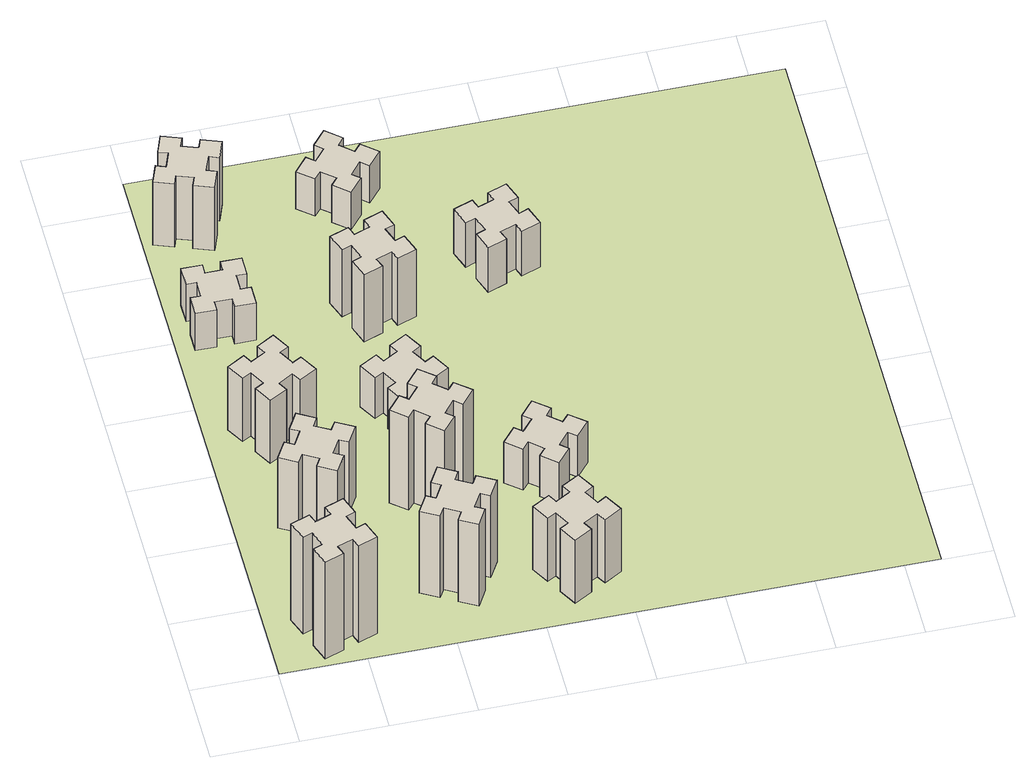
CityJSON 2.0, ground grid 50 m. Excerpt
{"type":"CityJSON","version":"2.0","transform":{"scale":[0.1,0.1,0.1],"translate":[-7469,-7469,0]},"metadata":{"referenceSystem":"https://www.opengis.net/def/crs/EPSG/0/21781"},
"CityObjects":{
"building1":{"type":"Building","attributes":{"class":"1000","function":"1000","usage":"1000","yearOfConstruction":2016,"roofType":"1000","measuredHeight":78,"storeysAboveGround":30,"storeysBelowGround":0},"geometry":[{"type":"Solid","lod":"1","boundaries":[[[[0,1,2,3,4,5,6,7,8,9,10,11,12,13,14,15,16,17,18,19]],[[17,16,20,21]],[[16,15,22,20]],[[15,14,23,22]],[[14,13,24,23]],[[13,12,25,24]],[[12,11,26,25]],[[11,10,27,26]],[[10,9,28,27]],[[9,8,29,28]],[[8,7,30,29]],[[7,6,31,30]],[[6,5,32,31]],[[5,4,33,32]],[[4,3,34,33]],[[3,2,35,34]],[[2,1,36,35]],[[1,0,37,36]],[[0,19,38,37]],[[19,18,39,38]],[[18,17,21,39]],[[24,25,26,27,28,29,30,31,32,33,34,35,36,37,38,39,21,20,22,23]]]]}]},
"building2":{"type":"Building","attributes":{"class":"1000","function":"1000","usage":"1000","yearOfConstruction":2016,"roofType":"1000","measuredHeight":57,"storeysAboveGround":30,"storeysBelowGround":0},"geometry":[{"type":"Solid","lod":"1","boundaries":[[[[40,41,42,43,44,45,46,47,48,49,50,51,52,53,54,55,56,57,58,59]],[[57,56,60,61]],[[56,55,62,60]],[[55,54,63,62]],[[54,53,64,63]],[[53,52,65,64]],[[52,51,66,65]],[[51,50,67,66]],[[50,49,68,67]],[[49,48,69,68]],[[48,47,70,69]],[[47,46,71,70]],[[46,45,72,71]],[[45,44,73,72]],[[44,43,74,73]],[[43,42,75,74]],[[42,41,76,75]],[[41,40,77,76]],[[40,59,78,77]],[[59,58,79,78]],[[58,57,61,79]],[[64,65,66,67,68,69,70,71,72,73,74,75,76,77,78,79,61,60,62,63]]]]}]},
"building3":{"type":"Building","attributes":{"class":"1000","function":"1000","usage":"1000","yearOfConstruction":2016,"roofType":"1000","measuredHeight":51,"storeysAboveGround":30,"storeysBelowGround":0},"geometry":[{"type":"Solid","lod":"1","boundaries":[[[[80,81,82,83,84,85,86,87,88,89,90,91,92,93,94,95,96,97,98,99]],[[97,96,100,101]],[[96,95,102,100]],[[95,94,103,102]],[[94,93,104,103]],[[93,92,105,104]],[[92,91,106,105]],[[91,90,107,106]],[[90,89,108,107]],[[89,88,109,108]],[[88,87,110,109]],[[87,86,111,110]],[[86,85,112,111]],[[85,84,113,112]],[[84,83,114,113]],[[83,82,115,114]],[[82,81,116,115]],[[81,80,117,116]],[[80,99,118,117]],[[99,98,119,118]],[[98,97,101,119]],[[104,105,106,107,108,109,110,111,112,113,114,115,116,117,118,119,101,100,102,103]]]]}]},
"building4":{"type":"Building","attributes":{"class":"1000","function":"1000","usage":"1000","yearOfConstruction":2016,"roofType":"1000","measuredHeight":30,"storeysAboveGround":30,"storeysBelowGround":0},"geometry":[{"type":"Solid","lod":"1","boundaries":[[[[120,121,122,123,124,125,126,127,128,129,130,131,132,133,134,135,136,137,138,139]],[[137,136,140,141]],[[136,135,142,140]],[[135,134,143,142]],[[134,133,144,143]],[[133,132,145,144]],[[132,131,146,145]],[[131,130,147,146]],[[130,129,148,147]],[[129,128,149,148]],[[128,127,150,149]],[[127,126,151,150]],[[126,125,152,151]],[[125,124,153,152]],[[124,123,154,153]],[[123,122,155,154]],[[122,121,156,155]],[[121,120,157,156]],[[120,139,158,157]],[[139,138,159,158]],[[138,137,141,159]],[[144,145,146,147,148,149,150,151,152,153,154,155,156,157,158,159,141,140,142,143]]]]}]},
"building5":{"type":"Building","attributes":{"class":"1000","function":"1000","usage":"1000","yearOfConstruction":2016,"roofType":"1000","measuredHeight":66,"storeysAboveGround":30,"storeysBelowGround":0},"geometry":[{"type":"Solid","lod":"1","boundaries":[[[[160,161,162,163,164,165,166,167,168,169,170,171,172,173,174,175,176,177,178,179]],[[177,176,180,181]],[[176,175,182,180]],[[175,174,183,182]],[[174,173,184,183]],[[173,172,185,184]],[[172,171,186,185]],[[171,170,187,186]],[[170,169,188,187]],[[169,168,189,188]],[[168,167,190,189]],[[167,166,191,190]],[[166,165,192,191]],[[165,164,193,192]],[[164,163,194,193]],[[163,162,195,194]],[[162,161,196,195]],[[161,160,197,196]],[[160,179,198,197]],[[179,178,199,198]],[[178,177,181,199]],[[184,185,186,187,188,189,190,191,192,193,194,195,196,197,198,199,181,180,182,183]]]]}]},
"building6":{"type":"Building","attributes":{"class":"1000","function":"1000","usage":"1000","yearOfConstruction":2016,"roofType":"1000","measuredHeight":51,"storeysAboveGround":30,"storeysBelowGround":0},"geometry":[{"type":"Solid","lod":"1","boundaries":[[[[200,201,202,203,204,205,206,207,208,209,210,211,212,213,214,215,216,217,218,219]],[[217,216,220,221]],[[216,215,222,220]],[[215,214,223,222]],[[214,213,224,223]],[[213,212,225,224]],[[212,211,226,225]],[[211,210,227,226]],[[210,209,228,227]],[[209,208,229,228]],[[208,207,230,229]],[[207,206,231,230]],[[206,205,232,231]],[[205,204,233,232]],[[204,203,234,233]],[[203,202,235,234]],[[202,201,236,235]],[[201,200,237,236]],[[200,219,238,237]],[[219,218,239,238]],[[218,217,221,239]],[[224,225,226,227,228,229,230,231,232,233,234,235,236,237,238,239,221,220,222,223]]]]}]},
"building7":{"type":"Building","attributes":{"class":"1000","function":"1000","usage":"1000","yearOfConstruction":2016,"roofType":"1000","measuredHeight":75,"storeysAboveGround":30,"storeysBelowGround":0},"geometry":[{"type":"Solid","lod":"1","boundaries":[[[[240,241,242,243,244,245,246,247,248,249,250,251,252,253,254,255,256,257,258,259]],[[257,256,260,261]],[[256,255,262,260]],[[255,254,263,262]],[[254,253,264,263]],[[253,252,265,264]],[[252,251,266,265]],[[251,250,267,266]],[[250,249,268,267]],[[249,248,269,268]],[[248,247,270,269]],[[247,246,271,270]],[[246,245,272,271]],[[245,244,273,272]],[[244,243,274,273]],[[243,242,275,274]],[[242,241,276,275]],[[241,240,277,276]],[[240,259,278,277]],[[259,258,279,278]],[[258,257,261,279]],[[264,265,266,267,268,269,270,271,272,273,274,275,276,277,278,279,261,260,262,263]]]]}]},
"building8":{"type":"Building","attributes":{"class":"1000","function":"1000","usage":"1000","yearOfConstruction":2016,"roofType":"1000","measuredHeight":33,"storeysAboveGround":30,"storeysBelowGround":0},"geometry":[{"type":"Solid","lod":"1","boundaries":[[[[280,281,282,283,284,285,286,287,288,289,290,291,292,293,294,295,296,297,298,299]],[[297,296,300,301]],[[296,295,302,300]],[[295,294,303,302]],[[294,293,304,303]],[[293,292,305,304]],[[292,291,306,305]],[[291,290,307,306]],[[290,289,308,307]],[[289,288,309,308]],[[288,287,310,309]],[[287,286,311,310]],[[286,285,312,311]],[[285,284,313,312]],[[284,283,314,313]],[[283,282,315,314]],[[282,281,316,315]],[[281,280,317,316]],[[280,299,318,317]],[[299,298,319,318]],[[298,297,301,319]],[[304,305,306,307,308,309,310,311,312,313,314,315,316,317,318,319,301,300,302,303]]]]}]},
"building9":{"type":"Building","attributes":{"class":"1000","function":"1000","usage":"1000","yearOfConstruction":2016,"roofType":"1000","measuredHeight":54,"storeysAboveGround":30,"storeysBelowGround":0},"geometry":[{"type":"Solid","lod":"1","boundaries":[[[[320,321,322,323,324,325,326,327,328,329,330,331,332,333,334,335,336,337,338,339]],[[337,336,340,341]],[[336,335,342,340]],[[335,334,343,342]],[[334,333,344,343]],[[333,332,345,344]],[[332,331,346,345]],[[331,330,347,346]],[[330,329,348,347]],[[329,328,349,348]],[[328,327,350,349]],[[327,326,351,350]],[[326,325,352,351]],[[325,324,353,352]],[[324,323,354,353]],[[323,322,355,354]],[[322,321,356,355]],[[321,320,357,356]],[[320,339,358,357]],[[339,338,359,358]],[[338,337,341,359]],[[344,345,346,347,348,349,350,351,352,353,354,355,356,357,358,359,341,340,342,343]]]]}]},
"building10":{"type":"Building","attributes":{"class":"1000","function":"1000","usage":"1000","yearOfConstruction":2016,"roofType":"1000","measuredHeight":51,"storeysAboveGround":30,"storeysBelowGround":0},"geometry":[{"type":"Solid","lod":"1","boundaries":[[[[360,361,362,363,364,365,366,367,368,369,370,371,372,373,374,375,376,377,378,379]],[[377,376,380,381]],[[376,375,382,380]],[[375,374,383,382]],[[374,373,384,383]],[[373,372,385,384]],[[372,371,386,385]],[[371,370,387,386]],[[370,369,388,387]],[[369,368,389,388]],[[368,367,390,389]],[[367,366,391,390]],[[366,365,392,391]],[[365,364,393,392]],[[364,363,394,393]],[[363,362,395,394]],[[362,361,396,395]],[[361,360,397,396]],[[360,379,398,397]],[[379,378,399,398]],[[378,377,381,399]],[[384,385,386,387,388,389,390,391,392,393,394,395,396,397,398,399,381,380,382,383]]]]}]},
"building11":{"type":"Building","attributes":{"class":"1000","function":"1000","usage":"1000","yearOfConstruction":2016,"roofType":"1000","measuredHeight":33,"storeysAboveGround":30,"storeysBelowGround":0},"geometry":[{"type":"Solid","lod":"1","boundaries":[[[[400,401,402,403,404,405,406,407,408,409,410,411,412,413,414,415,416,417,418,419]],[[417,416,420,421]],[[416,415,422,420]],[[415,414,423,422]],[[414,413,424,423]],[[413,412,425,424]],[[412,411,426,425]],[[411,410,427,426]],[[410,409,428,427]],[[409,408,429,428]],[[408,407,430,429]],[[407,406,431,430]],[[406,405,432,431]],[[405,404,433,432]],[[404,403,434,433]],[[403,402,435,434]],[[402,401,436,435]],[[401,400,437,436]],[[400,419,438,437]],[[419,418,439,438]],[[418,417,421,439]],[[424,425,426,427,428,429,430,431,432,433,434,435,436,437,438,439,421,420,422,423]]]]}]},
"building12":{"type":"Building","attributes":{"class":"1000","function":"1000","usage":"1000","yearOfConstruction":2016,"roofType":"1000","measuredHeight":30,"storeysAboveGround":30,"storeysBelowGround":0},"geometry":[{"type":"Solid","lod":"1","boundaries":[[[[440,441,442,443,444,445,446,447,448,449,450,451,452,453,454,455,456,457,458,459]],[[457,456,460,461]],[[456,455,462,460]],[[455,454,463,462]],[[454,453,464,463]],[[453,452,465,464]],[[452,451,466,465]],[[451,450,467,466]],[[450,449,468,467]],[[449,448,469,468]],[[448,447,470,469]],[[447,446,471,470]],[[446,445,472,471]],[[445,444,473,472]],[[444,443,474,473]],[[443,442,475,474]],[[442,441,476,475]],[[441,440,477,476]],[[440,459,478,477]],[[459,458,479,478]],[[458,457,461,479]],[[464,465,466,467,468,469,470,471,472,473,474,475,476,477,478,479,461,460,462,463]]]]}]},
"building13":{"type":"Building","attributes":{"class":"1000","function":"1000","usage":"1000","yearOfConstruction":2016,"roofType":"1000","measuredHeight":36,"storeysAboveGround":30,"storeysBelowGround":0},"geometry":[{"type":"Solid","lod":"1","boundaries":[[[[480,481,482,483,484,485,486,487,488,489,490,491,492,493,494,495,496,497,498,499]],[[497,496,500,501]],[[496,495,502,500]],[[495,494,503,502]],[[494,493,504,503]],[[493,492,505,504]],[[492,491,506,505]],[[491,490,507,506]],[[490,489,508,507]],[[489,488,509,508]],[[488,487,510,509]],[[487,486,511,510]],[[486,485,512,511]],[[485,484,513,512]],[[484,483,514,513]],[[483,482,515,514]],[[482,481,516,515]],[[481,480,517,516]],[[480,499,518,517]],[[499,498,519,518]],[[498,497,501,519]],[[504,505,506,507,508,509,510,511,512,513,514,515,516,517,518,519,501,500,502,503]]]]}]},
"landuse1":{"type":"LandUse","attributes":{"name":"plot1","function":"1010"},"geometry":[{"type":"MultiSurface","lod":"1","boundaries":[[[520,521,522,523]]]}]}
},
"vertices":[
[385,396,0],[291,362,0],[270,418,0],[157,377,0],[199,264,0],[255,285,0],[289,191,0],[233,170,0],[274,57,0],[387,99,0],[366,155,0],[460,189,0],[480,133,0],[593,174,0],[552,287,0],[496,266,0],[462,360,0],[518,380,0],[477,493,0],[364,452,0],[462,360,780],[518,380,780],[496,266,780],[552,287,780],[593,174,780],[480,133,780],[460,189,780],[366,155,780],[387,99,780],[274,57,780],[233,170,780],[289,191,780],[255,285,780],[199,264,780],[157,377,780],[270,418,780],[291,362,780],[385,396,780],[364,452,780],[477,493,780],
[405,1214,0],[355,1127,0],[303,1157,0],[243,1053,0],[347,993,0],[377,1045,0],[464,995,0],[434,943,0],[538,883,0],[598,987,0],[546,1017,0],[596,1104,0],[648,1074,0],[708,1178,0],[604,1238,0],[574,1186,0],[487,1236,0],[517,1288,0],[413,1348,0],[353,1244,0],[487,1236,570],[517,1288,570],[574,1186,570],[604,1238,570],[708,1178,570],[648,1074,570],[596,1104,570],[546,1017,570],[598,987,570],[538,883,570],[434,943,570],[464,995,570],[377,1045,570],[347,993,570],[243,1053,570],[303,1157,570],[355,1127,570],[405,1214,570],[353,1244,570],[413,1348,570],
[387,1635,0],[474,1685,0],[504,1633,0],[608,1693,0],[548,1797,0],[496,1767,0],[446,1854,0],[498,1884,0],[438,1988,0],[334,1928,0],[364,1876,0],[277,1826,0],[247,1878,0],[143,1818,0],[203,1714,0],[255,1744,0],[305,1657,0],[253,1627,0],[313,1523,0],[417,1583,0],[305,1657,510],[253,1627,510],[255,1744,510],[203,1714,510],[143,1818,510],[247,1878,510],[277,1826,510],[364,1876,510],[334,1928,510],[438,1988,510],[498,1884,510],[446,1854,510],[496,1767,510],[548,1797,510],[608,1693,510],[504,1633,510],[474,1685,510],[387,1635,510],[417,1583,510],[313,1523,510],
[165,2645,0],[165,2545,0],[105,2545,0],[105,2425,0],[225,2425,0],[225,2485,0],[325,2485,0],[325,2425,0],[445,2425,0],[445,2545,0],[385,2545,0],[385,2645,0],[445,2645,0],[445,2765,0],[325,2765,0],[325,2705,0],[225,2705,0],[225,2765,0],[105,2765,0],[105,2645,0],[225,2705,300],[225,2765,300],[325,2705,300],[325,2765,300],[445,2765,300],[445,2645,300],[385,2645,300],[385,2545,300],[445,2545,300],[445,2425,300],[325,2425,300],[325,2485,300],[225,2485,300],[225,2425,300],[105,2425,300],[105,2545,300],[165,2545,300],[165,2645,300],[105,2645,300],[105,2765,300],
[1186,377,0],[1236,464,0],[1288,434,0],[1348,538,0],[1244,598,0],[1214,546,0],[1127,596,0],[1157,648,0],[1053,708,0],[993,604,0],[1045,574,0],[995,487,0],[943,517,0],[883,413,0],[987,353,0],[1017,405,0],[1104,355,0],[1074,303,0],[1178,243,0],[1238,347,0],[1104,355,660],[1074,303,660],[1017,405,660],[987,353,660],[883,413,660],[943,517,660],[995,487,660],[1045,574,660],[993,604,660],[1053,708,660],[1157,648,660],[1127,596,660],[1214,546,660],[1244,598,660],[1348,538,660],[1288,434,660],[1236,464,660],[1186,377,660],[1238,347,660],[1178,243,660],
[362,3251,0],[396,3345,0],[452,3324,0],[493,3437,0],[380,3478,0],[360,3422,0],[266,3456,0],[287,3512,0],[174,3553,0],[133,3440,0],[189,3420,0],[155,3326,0],[99,3347,0],[57,3234,0],[170,3193,0],[191,3249,0],[285,3215,0],[264,3159,0],[377,3117,0],[418,3230,0],[285,3215,510],[264,3159,510],[191,3249,510],[170,3193,510],[57,3234,510],[99,3347,510],[155,3326,510],[189,3420,510],[133,3440,510],[174,3553,510],[287,3512,510],[266,3456,510],[360,3422,510],[380,3478,510],[493,3437,510],[452,3324,510],[396,3345,510],[362,3251,510],[418,3230,510],[377,3117,510],
[1006,1063,0],[1083,999,0],[1044,953,0],[1136,876,0],[1213,968,0],[1167,1006,0],[1232,1083,0],[1278,1044,0],[1355,1136,0],[1263,1213,0],[1224,1167,0],[1148,1232,0],[1186,1278,0],[1094,1355,0],[1017,1263,0],[1063,1224,0],[999,1148,0],[953,1186,0],[876,1094,0],[968,1017,0],[999,1148,750],[953,1186,750],[1063,1224,750],[1017,1263,750],[1094,1355,750],[1186,1278,750],[1148,1232,750],[1224,1167,750],[1263,1213,750],[1355,1136,750],[1278,1044,750],[1232,1083,750],[1167,1006,750],[1213,968,750],[1136,876,750],[1044,953,750],[1083,999,750],[1006,1063,750],[968,1017,750],[876,1094,750],
[1127,1635,0],[1214,1685,0],[1244,1633,0],[1348,1693,0],[1288,1797,0],[1236,1767,0],[1186,1854,0],[1238,1884,0],[1178,1988,0],[1074,1928,0],[1104,1876,0],[1017,1826,0],[987,1878,0],[883,1818,0],[943,1714,0],[995,1744,0],[1045,1657,0],[993,1627,0],[1053,1523,0],[1157,1583,0],[1045,1657,330],[993,1627,330],[995,1744,330],[943,1714,330],[883,1818,330],[987,1878,330],[1017,1826,330],[1104,1876,330],[1074,1928,330],[1178,1988,330],[1238,1884,330],[1186,1854,330],[1236,1767,330],[1288,1797,330],[1348,1693,330],[1244,1633,330],[1214,1685,330],[1127,1635,330],[1157,1583,330],[1053,1523,330],
[1125,2616,0],[1031,2582,0],[1010,2638,0],[897,2597,0],[939,2484,0],[995,2505,0],[1029,2411,0],[973,2390,0],[1014,2277,0],[1127,2319,0],[1106,2375,0],[1200,2409,0],[1220,2353,0],[1333,2394,0],[1292,2507,0],[1236,2486,0],[1202,2580,0],[1258,2600,0],[1217,2713,0],[1104,2672,0],[1202,2580,540],[1258,2600,540],[1236,2486,540],[1292,2507,540],[1333,2394,540],[1220,2353,540],[1200,2409,540],[1106,2375,540],[1127,2319,540],[1014,2277,540],[973,2390,540],[1029,2411,540],[995,2505,540],[939,2484,540],[897,2597,540],[1010,2638,540],[1031,2582,540],[1125,2616,540],[1104,2672,540],[1217,2713,540],
[1744,496,0],[1657,446,0],[1627,498,0],[1523,438,0],[1583,334,0],[1635,364,0],[1685,277,0],[1633,247,0],[1693,143,0],[1797,203,0],[1767,255,0],[1854,305,0],[1884,253,0],[1988,313,0],[1928,417,0],[1876,387,0],[1826,474,0],[1878,504,0],[1818,608,0],[1714,548,0],[1826,474,510],[1878,504,510],[1876,387,510],[1928,417,510],[1988,313,510],[1884,253,510],[1854,305,510],[1767,255,510],[1797,203,510],[1693,143,510],[1633,247,510],[1685,277,510],[1635,364,510],[1583,334,510],[1523,438,510],[1627,498,510],[1657,446,510],[1744,496,510],[1714,548,510],[1818,608,510],
[1703,1224,0],[1639,1148,0],[1593,1186,0],[1516,1094,0],[1608,1017,0],[1646,1063,0],[1723,999,0],[1684,953,0],[1776,876,0],[1853,968,0],[1807,1006,0],[1872,1083,0],[1918,1044,0],[1995,1136,0],[1903,1213,0],[1864,1167,0],[1788,1232,0],[1826,1278,0],[1734,1355,0],[1657,1263,0],[1788,1232,330],[1826,1278,330],[1864,1167,330],[1903,1213,330],[1995,1136,330],[1918,1044,330],[1872,1083,330],[1807,1006,330],[1853,968,330],[1776,876,330],[1684,953,330],[1723,999,330],[1646,1063,330],[1608,1017,330],[1516,1094,330],[1593,1186,330],[1639,1148,330],[1703,1224,330],[1657,1263,330],[1734,1355,330],
[1063,3444,0],[999,3368,0],[953,3406,0],[876,3314,0],[968,3237,0],[1006,3283,0],[1083,3219,0],[1044,3173,0],[1136,3096,0],[1213,3188,0],[1167,3226,0],[1232,3303,0],[1278,3264,0],[1355,3356,0],[1263,3433,0],[1224,3387,0],[1148,3452,0],[1186,3498,0],[1094,3575,0],[1017,3483,0],[1148,3452,300],[1186,3498,300],[1224,3387,300],[1263,3433,300],[1355,3356,300],[1278,3264,300],[1232,3303,300],[1167,3226,300],[1213,3188,300],[1136,3096,300],[1044,3173,300],[1083,3219,300],[1006,3283,300],[968,3237,300],[876,3314,300],[953,3406,300],[999,3368,300],[1063,3444,300],[1017,3483,300],[1094,3575,300],
[1735,2705,0],[1769,2611,0],[1713,2590,0],[1754,2477,0],[1867,2519,0],[1846,2575,0],[1940,2609,0],[1960,2553,0],[2073,2594,0],[2032,2707,0],[1976,2686,0],[1942,2780,0],[1998,2800,0],[1957,2913,0],[1844,2872,0],[1865,2816,0],[1771,2782,0],[1750,2838,0],[1637,2797,0],[1679,2684,0],[1771,2782,360],[1750,2838,360],[1865,2816,360],[1844,2872,360],[1957,2913,360],[1998,2800,360],[1942,2780,360],[1976,2686,360],[2032,2707,360],[2073,2594,360],[1960,2553,360],[1940,2609,360],[1846,2575,360],[1867,2519,360],[1754,2477,360],[1713,2590,360],[1769,2611,360],[1735,2705,360],[1679,2684,360],[1637,2797,360],
[5,3705,0],[3705,3705,0],[3705,5,0],[5,5,0]
]}
